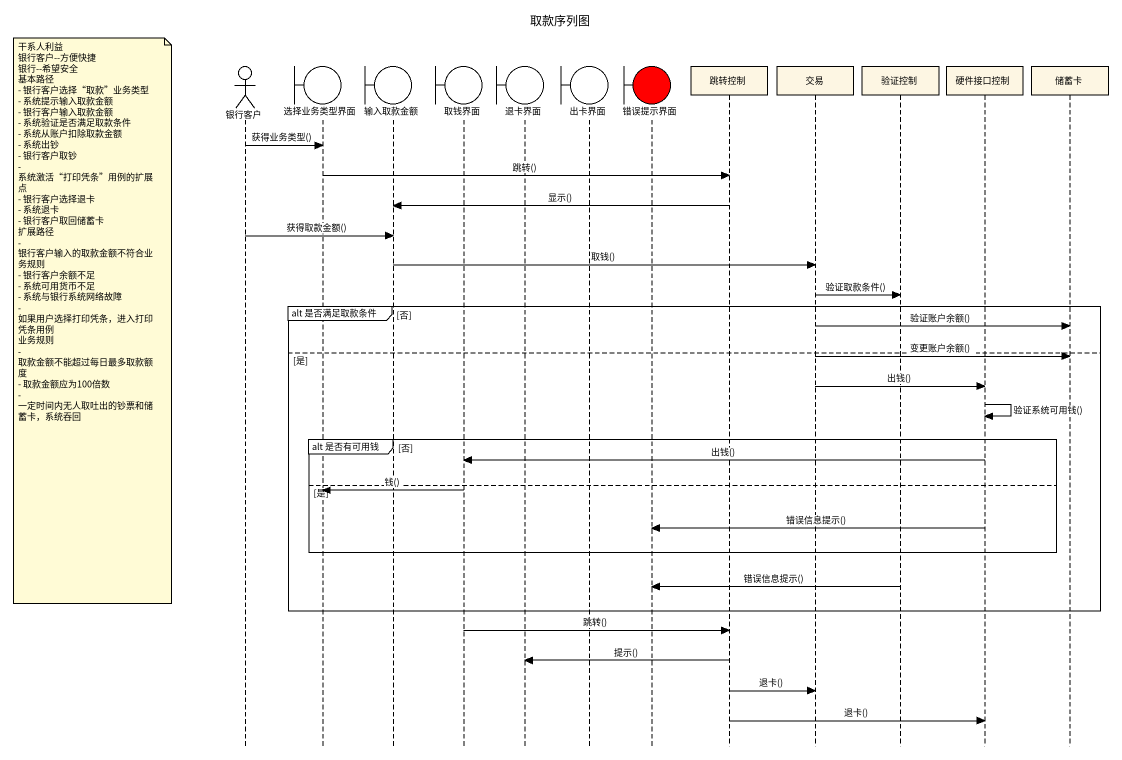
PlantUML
@startuml
title 取款序列图
hide footbox
actor 银行客户
boundary 选择业务类型界面
boundary 输入取款金额
boundary 取钱界面
boundary 退卡界面
boundary 出卡界面
boundary 错误提示界面 #FF0000
participant 跳转控制
participant 交易
participant 验证控制
participant 硬件接口控制
participant 储蓄卡

银行客户 -> 选择业务类型界面 : 获得业务类型()
选择业务类型界面 -> 跳转控制 : 跳转()
跳转控制 -> 输入取款金额 : 显示()
银行客户 -> 输入取款金额 : 获得取款金额()
输入取款金额 -> 交易 : 取钱()
交易 -> 验证控制 : 验证取款条件()
group alt 是否满足取款条件 [否]
  note left of 银行客户
    干系人利益
    银行客户--方便快捷
    银行--希望安全
    基本路径
    - 银行客户选择“取款”业务类型
    - 系统提示输入取款金额
    - 银行客户输入取款金额
    - 系统验证是否满足取款条件
    - 系统从账户扣除取款金额
    - 系统出钞
    - 银行客户取钞
    - 系统激活“打印凭条”用例的扩展点
    - 银行客户选择退卡
    - 系统退卡
    - 银行客户取回储蓄卡
    扩展路径
    - 银行客户输入的取款金额不符合业务规则
    - 银行客户余额不足
    - 系统可用货币不足
    - 系统与银行系统网络故障
    - 如果用户选择打印凭条，进入打印凭条用例
    业务规则
    - 取款金额不能超过每日最多取款额度
    - 取款金额应为100倍数
    - 一定时间内无人取吐出的钞票和储蓄卡，系统吞回
  end note
  交易 -> 储蓄卡 : 验证账户余额()
else 是
  交易 -> 储蓄卡 : 变更账户余额()
  交易 -> 硬件接口控制 : 出钱()
  硬件接口控制 -> 硬件接口控制 : 验证系统可用钱()
  group alt 是否有可用钱 [否]
    硬件接口控制 -> 取钱界面 : 出钱()
  else 是
    取钱界面 -> 选择业务类型界面 : 钱()
    硬件接口控制 -> 错误提示界面 : 错误信息提示()
  end
  验证控制 -> 错误提示界面 : 错误信息提示()
end
取钱界面 -> 跳转控制 : 跳转()
跳转控制 -> 退卡界面 : 提示()
跳转控制 -> 交易 : 退卡()
跳转控制 -> 硬件接口控制 : 退卡()
@enduml
